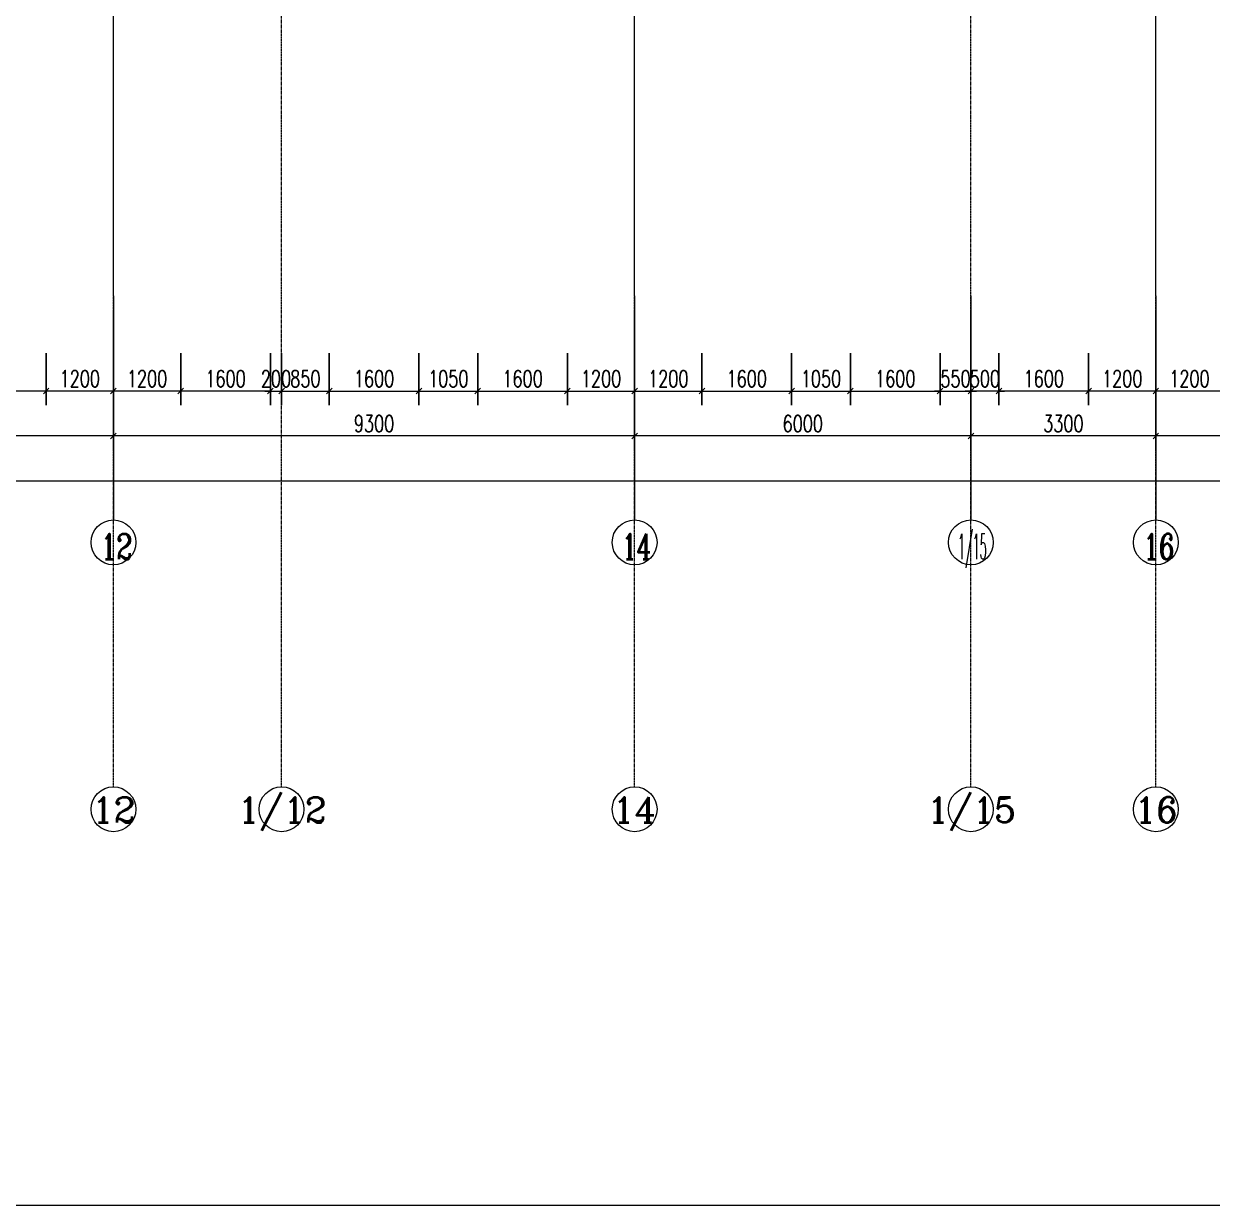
# Model space of a CAD drawing. Header units: millimetres. Extents: x -17321 to 106270, y -22341 to 35329.
# Drawn here: x 58500 to 79706, y -22071 to -987 of the extents above; entities that cross this region are included whole.
import ezdxf

# ---------------------------------------------------------------- set-up
doc = ezdxf.new("R2010")
doc.units = ezdxf.units.MM
doc.linetypes.add('IMPORT-DOTE _2_', pattern=[0])
doc.linetypes.add('轴网线', pattern=[22.24, 12.7, -3.18, 3.18, -3.18])
for name, color, linetype, lineweight in [('AXIS', 85, 'Continuous', 9), ('AXIS_TEXT', 250, 'Continuous', 9), ('DOTE', 157, 'IMPORT-DOTE _2_', 9), ('PUB_TITLE', 4, 'Continuous', 9), ('S-GRID', 1, 'Continuous', 13), ('S-GRID-IDEN', 1, 'Continuous', 18), ('记者站1205_t3_2__3F导出_dwg', 8, 'Continuous', 9)]:
    doc.layers.add(name, color=color, linetype=linetype, lineweight=lineweight)
doc.styles.add('Complex_16', font='complex_.ttf', dxfattribs={"height": 450})
doc.styles.add('Complex_5', font='complex_.ttf', dxfattribs={"width": 0.724138, "height": 452.54834})
doc.styles.add('Complex_6', font='complex_.ttf', dxfattribs={"width": 0.677419, "height": 452.54834})
doc.styles.add('Complex_7', font='complex_.ttf', dxfattribs={"width": 0.318182, "height": 452.54834})
doc.styles.add('Simplex_2', font='simplex_.ttf', dxfattribs={"width": 0.706, "height": 297.5})

# ---------------------------------------------------------------- blocks, each defined once
blk = doc.blocks.new('记者站1205_t3_2__3F导出_dwg__ArchTick-1307849-建模-三层平面图')
at = {"layer": 'AXIS'}
blk.add_line((-0.5, -0.5), (0.5, 0.5), dxfattribs=at)
blk = doc.blocks.new('记者站1205_t3_2__3F导出_dwg-1307846-建模-三层平面图')
at = {"layer": 'AXIS'}
for p, q in [((2629087, 426222), (2629087, 422222)), ((2638387, 426222), (2638387, 422222)), ((2644387, 426222), (2644387, 422222)), ((2647687, 426222), (2647687, 422222)), ((2568457, 422922), (2657517, 422922))]:
    blk.add_line(p, q, dxfattribs=at)
at = {"layer": 'AXIS', "flags": 128}
for points in [[(2629087, 423472), (2629087, 425922)], [(2638387, 423472), (2638387, 425922)], [(2644387, 423472), (2644387, 425922)], [(2647687, 423472), (2647687, 425922)], [(2627887, 424272), (2627887, 425197)], [(2629087, 424272), (2629087, 425197)], [(2630287, 424272), (2630287, 425197)], [(2631887, 424272), (2631887, 425197)], [(2632087, 424272), (2632087, 425197)], [(2632937, 424272), (2632937, 425197)], [(2634537, 424272), (2634537, 425197)], [(2635587, 424272), (2635587, 425197)], [(2637187, 424272), (2637187, 425197)], [(2638387, 424272), (2638387, 425197)], [(2639587, 424272), (2639587, 425197)], [(2641187, 424272), (2641187, 425197)], [(2642237, 424272), (2642237, 425197)], [(2643837, 424272), (2643837, 425197)], [(2644387, 424272), (2644387, 425197)], [(2644887, 424272), (2644887, 425197)], [(2646487, 424272), (2646487, 425197)], [(2647687, 424272), (2647687, 425197)]]:
    blk.add_lwpolyline(points, close=True, dxfattribs=at)
for points in [[(2631787, 424522), (2631887, 424522), (2630287, 424522), (2629087, 424522), (2627887, 424522), (2626287, 424522), (2625237, 424522), (2623637, 424522), (2622587, 424522), (2620987, 424522), (2619787, 424522), (2619037, 424522), (2617437, 424522), (2617537, 424522)], [(2631887, 424522), (2632087, 424522), (2632187, 424522)], [(2632087, 424522), (2632937, 424522), (2634537, 424522), (2635587, 424522), (2637187, 424522), (2638387, 424522), (2639587, 424522), (2641187, 424522), (2642237, 424522), (2643837, 424522), (2643737, 424522)], [(2643837, 424522), (2644387, 424522), (2644487, 424522)], [(2644887, 424522), (2644387, 424522), (2644287, 424522)], [(2650387, 424522), (2650487, 424522), (2648887, 424522), (2647687, 424522), (2646487, 424522), (2644887, 424522), (2644987, 424522)], [(2656887, 423722), (2656987, 423722), (2647687, 423722), (2644387, 423722), (2638387, 423722), (2629087, 423722), (2619787, 423722), (2616787, 423722), (2609187, 423722), (2606187, 423722), (2596887, 423722), (2587587, 423722), (2578287, 423722), (2568987, 423722), (2568457, 423722), (2568357, 423722)]]:
    blk.add_lwpolyline(points, dxfattribs=at)
at = {"layer": 'AXIS'}
for centre in [(2629087, 421822), (2638387, 421822), (2644387, 421822), (2647687, 421822)]:
    blk.add_circle(centre, 400, dxfattribs=at)
at = {"layer": 'DOTE', "linetype": 'Continuous'}
for p, q in [((2629087, 426222), (2629087, 440764)), ((2638387, 426222), (2638387, 440764)), ((2647687, 426222), (2647687, 440764))]:
    blk.add_line(p, q, dxfattribs=at)
at = {"layer": 'PUB_TITLE', "flags": 128}
blk.add_lwpolyline([(2551665, 409993), (2674265, 409993), (2674265, 467393), (2551665, 467393)], close=True, dxfattribs=at)
at = {"xscale": 100, "yscale": 100, "zscale": 100}
for p in [(2627887, 424522), (2629087, 424522), (2630287, 424522), (2631887, 424522), (2631887, 424522), (2632937, 424522), (2634537, 424522), (2635587, 424522), (2637187, 424522), (2638387, 424522), (2639587, 424522), (2641187, 424522), (2642237, 424522), (2643837, 424522), (2643837, 424522), (2644387, 424522), (2646487, 424522), (2647687, 424522), (2629087, 423722), (2638387, 423722), (2644387, 423722), (2647687, 423722)]:
    blk.add_blockref('记者站1205_t3_2__3F导出_dwg__ArchTick-1307849-建模-三层平面图', p, dxfattribs=at)
at = {"xscale": 100, "yscale": 100, "zscale": 100, "rotation": 180}
for p in [(2627887, 424522), (2629087, 424522), (2630287, 424522), (2632087, 424522), (2632087, 424522), (2632937, 424522), (2634537, 424522), (2635587, 424522), (2637187, 424522), (2638387, 424522), (2639587, 424522), (2641187, 424522), (2642237, 424522), (2644387, 424522), (2644887, 424522), (2644887, 424522), (2646487, 424522), (2647687, 424522), (2629087, 423722), (2638387, 423722), (2644387, 423722), (2647687, 423722)]:
    blk.add_blockref('记者站1205_t3_2__3F导出_dwg__ArchTick-1307849-建模-三层平面图', p, dxfattribs=at)
at = {"layer": 'AXIS', "color": 7, "char_height": 297.5, "attachment_point": 2, "line_spacing_factor": 1.125731, "style": 'Simplex_2'}
for s, insert, width in [('1200', (2628487, 424891), 871.28), ('1200', (2629687, 424891), 871.28), ('1600', (2631087, 424891), 871.28), ('200', (2631987, 424891), 688.42), ('850', (2632512, 424891), 688.42), ('1600', (2633737, 424891), 871.28), ('1050', (2635062, 424891), 871.28), ('1600', (2636387, 424891), 871.28), ('1200', (2637787, 424891), 871.28), ('1200', (2638987, 424891), 871.28), ('1600', (2640387, 424891), 871.28), ('1050', (2641712, 424891), 871.28), ('1600', (2643037, 424891), 871.28), ('550', (2644112, 424891), 688.42), ('500', (2644637, 424891), 688.42), ('1600', (2645687, 424891), 871.28), ('1200', (2647087, 424891), 871.28), ('1200', (2648287, 424891), 871.28), ('9300', (2633737, 424091), 917.9), ('6000', (2641387, 424091), 917.9), ('3300', (2646037, 424091), 917.9)]:
    blk.add_mtext(s, dxfattribs=dict(at, insert=insert, width=width))
at = {"layer": 'AXIS_TEXT', "color": 7, "char_height": 452.5, "attachment_point": 1, "line_spacing_factor": 1.141342}
for s, insert, width, style in [('1/15', (2644160, 421972), 580.31, 'Complex_7'), ('12', (2628860, 421972), 646.01, 'Complex_5'), ('14', (2638160, 421972), 624.11, 'Complex_6'), ('16', (2647460, 421972), 646.01, 'Complex_5')]:
    blk.add_mtext(s, dxfattribs=dict(at, insert=insert, width=width, style=style))
blk = doc.blocks.new('轴网 - 宽度系数 1-579523-建模-三层平面图')
at = {"layer": 'S-GRID-IDEN'}
blk.add_circle((0, 0), 4, dxfattribs=at)

msp = doc.modelspace()

# ---------------------------------------------------------------- linework, layer by layer
at = {"layer": 'S-GRID', "linetype": '轴网线'}
for p, q in [((60100, -14605), (60100, 8700)), ((63100, -14605), (63100, 8700)), ((69400, -14605), (69400, 8700)), ((75400, -14605), (75400, 8700)), ((78700, -14605), (78700, 8700))]:
    msp.add_line(p, q, dxfattribs=at)

# ---------------------------------------------------------------- block references
at = {"layer": 'S-GRID-IDEN', "xscale": 99.99999999999991, "yscale": 99.99999999999991, "zscale": 99.99999999999991}
for p in [(60100, -15005), (63100, -15005), (69400, -15005), (75400, -15005), (78700, -15005)]:
    msp.add_blockref('轴网 - 宽度系数 1-579523-建模-三层平面图', p, dxfattribs=at)
at = {"layer": '记者站1205_t3_2__3F导出_dwg', "color": 4}
msp.add_blockref('记者站1205_t3_2__3F导出_dwg-1307846-建模-三层平面图', (-2568987, -432064), dxfattribs=at)

# ---------------------------------------------------------------- texts
at = {"layer": 'S-GRID-IDEN', "lineweight": 13, "char_height": 450, "attachment_point": 1, "style": 'Complex_16'}
for s, insert, width in [('12', (59719, -14790), 913.92), ('1/12', (62319, -14790), 1883.97), ('14', (69009, -14790), 937.97), ('1/15', (74619, -14790), 1883.97), ('16', (78319, -14790), 913.92)]:
    msp.add_mtext(s, dxfattribs=dict(at, insert=insert, width=width))

doc.saveas('drawing.dxf')
